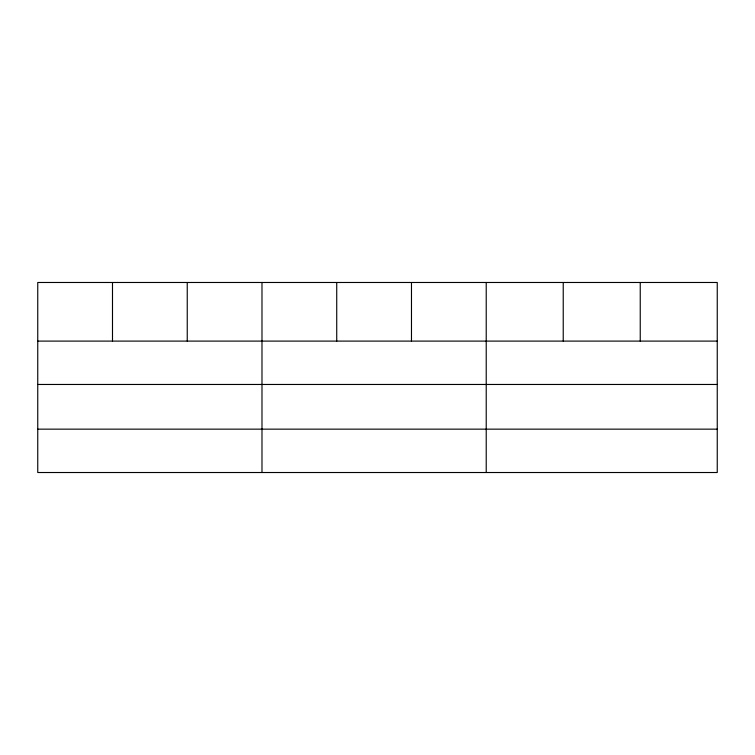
<?xml version="1.0" encoding="UTF-8"?>
<svg xmlns="http://www.w3.org/2000/svg" width="755" height="755" viewBox="0 0 755 755"><rect width="100%" height="100%" fill="white"/><g stroke="black" fill="none" stroke-linecap="round" stroke-linejoin="round"><path stroke-width="1.13" d="M717.25 384.465L717.25 282.483L37.75 282.483L37.75 472.517L717.25 472.517L717.25 384.465L37.75 384.465M37.75 341.1L717.25 341.1M37.75 429.151L717.25 429.151M640.24 282.483L640.24 341.1M563.23 282.483L563.23 341.1M486.22 282.483L486.22 472.517M411.475 282.483L411.475 341.1M336.73 282.483L336.73 341.1M261.985 282.483L261.985 472.517M187.24 282.483L187.24 341.1M112.495 282.483L112.495 341.1"/></g></svg>
